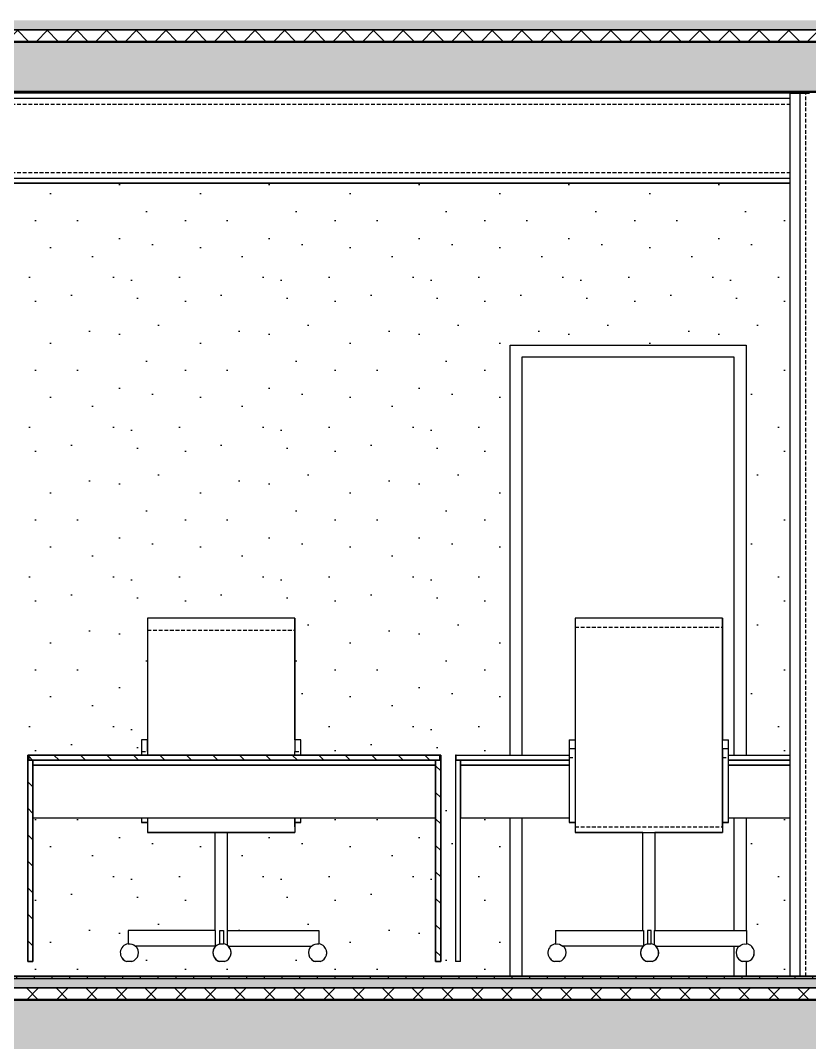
# Model space of a CAD drawing. Header units: millimetres. Extents: x -100 to 224448, y 0 to 22177.
# Drawn here: x 77368 to 80044, y 10125 to 13592 of the extents above; entities that cross this region are included whole.
import ezdxf

# ---------------------------------------------------------------- set-up
doc = ezdxf.new("R2010")
doc.units = ezdxf.units.MM
doc.linetypes.add('DASHED', pattern=[19.05, 12.7, -6.35])
doc.layers.get('0').update_dxf_attribs({"true_color": 0xdfdfdf})
for name, color, linetype in [('Background_0', 7, 'Continuous'), ('Background_DOOR_FRAME', 253, 'Continuous'), ('Boundary_0', 7, 'Continuous'), ('Boundary_Floor_ Ceramic Tiles', 7, 'Continuous'), ('Boundary_Insulation_ Extruded Polystyrene', 42, 'Continuous'), ('Boundary_Screed', 7, 'Continuous'), ('Elevation_Plaster_ Cement', 7, 'Continuous'), ('Fill_0', 7, 'Continuous'), ('Fill_Concrete_ Reinforced', 85, 'Continuous'), ('Fill_Floor_ Ceramic Tiles', 251, 'Continuous'), ('Fill_Insulation_ Extruded Polystyrene', 42, 'Continuous'), ('Fill_Screed', 251, 'Continuous'), ('Viewport border', 7, 'Continuous')]:
    doc.layers.add(name, color=color, linetype=linetype)
for name, color, linetype, lineweight in [('Background_Concrete_ Reinforced', 7, 'Continuous', 9), ('Background_Floor_ Ceramic Tiles', 7, 'Continuous', 9), ('Background_Insulation_ Extruded Polystyrene', 7, 'Continuous', 9), ('Background_Plaster_ Cement', 7, 'Continuous', 9), ('Background_Screed', 7, 'Continuous', 9), ('Boundary_Concrete_ Reinforced', 99, 'Continuous', 50)]:
    doc.layers.add(name, color=color, linetype=linetype, lineweight=lineweight)
doc.layers.add('BIM_ROOM_LINES', color=7, linetype='Continuous', plot=False)
pattern_1 = [(45, (-5595.9, -5200), (-44.9013, 44.9013), [])]
pattern_2 = [(15, (-5595.9, -5200), (915.6406, 508.3053), [-127, 0, -381, 0]), (15, (-5599.19, -5187.73), (915.6406, 508.3053), [-50.8, 0, -177.8, 0, -91.44, 0, -381, 0]), (15, (-5602.47, -5175.47), (915.6406, 508.3053), [-25.4, 0, -127, 0, -127, 0, -279.4, 0, -91.44, 0]), (15, (-5605.76, -5163.2), (915.6406, 508.3053), [-91.44, 0, -406.4, 0]), (15, (-5609.05, -5150.93), (915.6406, 508.3053), [-304.8, 0, -304.8, 0]), (15, (-5612.34, -5138.66), (915.6406, 508.3053), [-431.8, 0]), (15, (-5615.62, -5126.4), (915.6406, 508.3053), [-127, 0, -558.8, 0]), (15, (-5618.9, -5114.13), (915.6406, 508.3053), [-177.8, 0, -101.6, 0]), (15, (-5622.2, -5101.86), (915.6406, 508.3053), [-254, 0]), (15, (-5628.77, -5077.33), (915.6406, 508.3053), [-35.56, 0, -381, 0, -228.6, 0]), (15, (-5632.06, -5065.06), (915.6406, 508.3053), [-50.8, 0, -5.08, 0, -127, 0]), (15, (-5635.34, -5052.8), (915.6406, 508.3053), [-25.4, 0, -330.2, 0, -381, 0]), (15, (-5638.63, -5040.53), (915.6406, 508.3053), [-254, 0]), (15, (-5641.92, -5028.26), (915.6406, 508.3053), [-127, 0, -533.4, 0]), (15, (-5648.5, -5003.72), (915.6406, 508.3053), [-609.6, 0]), (15, (-5651.78, -4991.46), (915.6406, 508.3053), [-127, 0, -10.16, 0, -177.8, 0]), (15, (-5655.07, -4979.2), (915.6406, 508.3053), [-35.56, 0, -254, 0, -101.6, 0, -177.8, 0, -203.2, 0]), (15, (-5658.35, -4966.92), (915.6406, 508.3053), [-76.2, 0, -101.6, 0, -254, 0, -10.16, 0, -127, 0]), (15, (-5661.64, -4954.65), (915.6406, 508.3053), [-254, 0])]
pattern_3 = [(45, (-5595.9, -5200), (-50.28943, 50.28943), []), (135, (-5595.9, -5200), (-50.28943, -50.28943), [])]
pattern_4 = [(15, (-5595.9, -5200), (287.368, 497.736), [50.8, -355.6]), (105, (-5595.9, -5200), (-497.736, 287.368), [50.8, -355.6]), (150, (-5546.83, -5186.85), (-392.5523, -105.184), [71.842, -502.8944]), (15, (-5606, -4966.04), (287.368, 497.736), [50.8, -355.6]), (60, (-5574.9, -4984), (-105.184, 392.5523), [35.921, -538.8154]), (150, (-5574.9, -4984), (-392.5523, -105.184), [35.921, -538.8154]), (15, (-5485.1, -4828.46), (287.368, 497.736), [71.842, -334.558]), (60, (-5485.1, -4828.46), (-105.184, 392.5523), [50.8, -523.9364]), (150, (-5415.7, -4809.87), (-392.5523, -105.184), [50.8, -523.9364]), (105, (-5352.3, -5029.55), (-497.736, 287.368), [50.8, -355.6]), (60, (-5352.32, -5029.55), (-105.184, 392.5523), [35.921, -538.8154]), (150, (-5334.36, -4998.44), (-392.5523, -105.184), [35.921, -538.8154]), (15, (-5573.13, -5088.7), (287.368, 497.736), [25.4, -340.36]), (15, (-5305, -4911.7), (287.368, 497.736), [25.4, -340.36]), (105, (-5440.83, -4895.5), (-497.736, 287.368), [25.4, -340.36]), (150, (-5332.6, -5103.15), (-392.5523, -105.184), [35.921, -538.8154]), (150, (-5576.65, -4879.3), (-392.5523, -105.184), [35.921, -538.8154]), (60, (-5446.4, -5021.9), (-105.184, 392.5523), [35.921, -538.8154]), (105, (-5474.1, -5114.77), (-497.736, 287.368), [6.35, -400.05]), (105, (-5500.1, -4944.24), (-497.736, 287.368), [6.35, -400.05]), (105, (-5334.15, -4827.46), (-497.736, 287.368), [6.35, -400.05]), (105, (-5272.14, -5034.36), (-497.736, 287.368), [6.35, -400.05])]

# ---------------------------------------------------------------- blocks, each defined once
blk = doc.blocks.new("AA'__section__..%5CMainBuilding.dwg", base_point=(4426.8, -9050, 0))
at = {"layer": 'Elevation_Plaster_ Cement'}
h = blk.add_hatch(dxfattribs=at)
h.set_pattern_fill('DOTS2', color=256, scale=20, style=0)
h.paths.add_polyline_path([(6144.9, 4295), (6159.7, 4295), (6165.9, 4295), (6197.9, 4295), (10895.9, 4295), (10895.9, 4300), (6212.9, 4300), (6197.9, 4300), (6180.9, 4300), (6174.7, 4300), (6165.9, 4300), (6159.9, 4300), (6159.7, 4300), (6144.9, 4300), (5995.9, 4300), (5981.1, 4300), (5980.9, 4300), (5974.9, 4300), (5966.1, 4300), (5959.9, 4300), (5942.9, 4300), (5927.9, 4300), (5927.9, 4295), (5959.9, 4295), (5966.1, 4295), (5980.9, 4295), (5993.4, 4295), (6132.4, 4295)])
h = blk.add_hatch(dxfattribs=at)
h.set_pattern_fill('DOTS2', color=256, scale=20, style=0)
h.paths.add_polyline_path([(11112.9, 4295), (11127.7, 4295), (11129.6, 4295), (11141.6, 4295), (11146.9, 4295), (11165.9, 4295), (20835.9, 4295), (20867.9, 4295), (20874, 4295), (20888.9, 4295), (20901.4, 4295), (21040.4, 4295), (21052.9, 4295), (21067.7, 4295), (21073.9, 4295), (21105.9, 4295), (21105.9, 4300), (21088.9, 4300), (21073.9, 4300), (21067.7, 4300), (21052.9, 4300), (20903.9, 4300), (20888.9, 4300), (20882.9, 4300), (20874, 4300), (20867.9, 4300), (20850.9, 4300), (20835.9, 4300), (18030.9, 4300), (17910.9, 4300), (14160.9, 4300), (11180.9, 4300), (11148.9, 4300), (11129.6, 4300), (11127.7, 4300), (11112.9, 4300), (10963.9, 4300), (10948.9, 4300), (10942.9, 4300), (10934.1, 4300), (10927.9, 4300), (10910.9, 4300), (10895.9, 4300), (10895.9, 4295), (10927.9, 4295), (10934.1, 4295), (10948.9, 4295), (10961.4, 4295), (11100.4, 4295)])
h = blk.add_hatch(dxfattribs=at)
h.set_pattern_fill('DOTS2', color=256, scale=20, style=0)
h.paths.add_polyline_path([(10745.9, 3440), (10745.9, 2050), (10895.9, 2050), (10895.9, 3990), (6212.9, 3990), (6212.9, 1300), (9945.9, 1300), (9945.9, 1836), (9777.5, 1836), (9777.5, 1350), (9760.5, 1350), (9760.5, 2050), (9763.5, 2050), (9945.9, 2050), (9945.9, 3440)])
h.paths.add_polyline_path([(8327.5, 1350), (8310.5, 1350), (8310.5, 2050), (8313.5, 2050), (8696.4, 2050), (8696.4, 2061.9), (8696.4, 2090.2), (8696.4, 2101.9), (8716.4, 2101.9), (8716.4, 2474.1), (8716.4, 2502.4), (8716.4, 2514.1), (9216.4, 2514.1), (9216.4, 2505.3), (9216.4, 2502.4), (9216.4, 2484.1), (9216.4, 2474.1), (9216.4, 2101.9), (9236.4, 2101.9), (9236.4, 2090.2), (9236.4, 2071.9), (9236.4, 2063.1), (9236.4, 2061.9), (9236.4, 2050), (9707.5, 2050), (9710.5, 2050), (9710.5, 1350), (9693.5, 1350), (9693.5, 1836), (9236.4, 1836), (9236.4, 1821.2), (9216.4, 1821.2), (9216.4, 1806.9), (9216.4, 1792.8), (9216.4, 1786.9), (8986.9, 1786.9), (8986.9, 1455.4), (9297.8, 1455.4), (9297.8, 1410, -0.168014), (9315.7, 1400.7, -0.191533), (9324.1, 1379.5, -0.331659), (9302.1, 1350), (9284.5, 1350, -0.131778), (9270.9, 1358.4, -0.414557), (9272.2, 1401.9), (8990.1, 1401.9, -0.006298), (8990.7, 1401.4, -0.008243), (8991.4, 1400.7, -0.191527), (8999.8, 1379.5, -0.331657), (8977.8, 1350), (8969, 1350), (8960.2, 1350, -0.131769), (8946.6, 1358.4, -0.414572), (8947.9, 1401.9), (8946.2, 1401.9), (8945.9, 1401.9), (8676, 1401.9, -0.206646), (8685.7, 1379.5, -0.331656), (8663.7, 1350), (8646.1, 1350, -0.131779), (8632.5, 1358.4, -0.606131), (8650.3, 1410), (8650.3, 1455.4), (8945.9, 1455.4), (8945.9, 1786.9), (8716.4, 1786.9), (8716.4, 1821.2), (8696.4, 1821.2), (8696.4, 1836), (8327.5, 1836)], flags=16)
h.paths.add_polyline_path([(6877.5, 1350), (6860.5, 1350), (6860.5, 2050), (6863.5, 2050), (7246.4, 2050), (7246.4, 2061.9), (7246.4, 2090.2), (7246.4, 2101.9), (7266.4, 2101.9), (7266.4, 2474.1), (7266.4, 2502.4), (7266.4, 2514.1), (7766.4, 2514.1), (7766.4, 2505.3), (7766.4, 2502.4), (7766.4, 2484.1), (7766.4, 2474.1), (7766.4, 2101.9), (7786.4, 2101.9), (7786.4, 2090.2), (7786.4, 2071.9), (7786.4, 2063.1), (7786.4, 2061.9), (7786.4, 2050), (8257.5, 2050), (8260.5, 2050), (8260.5, 1350), (8243.5, 1350), (8243.5, 1836), (7786.4, 1836), (7786.4, 1821.2), (7766.4, 1821.2), (7766.4, 1806.9), (7766.4, 1792.8), (7766.4, 1786.9), (7536.9, 1786.9), (7536.9, 1455.4), (7847.8, 1455.4), (7847.8, 1410, -0.168014), (7865.7, 1400.7, -0.191533), (7874.1, 1379.5, -0.331659), (7852.1, 1350), (7834.5, 1350, -0.131778), (7820.9, 1358.4, -0.414557), (7822.2, 1401.9), (7540.1, 1401.9, -0.006298), (7540.7, 1401.4, -0.008243), (7541.4, 1400.7, -0.191527), (7549.8, 1379.5, -0.331657), (7527.8, 1350), (7519, 1350), (7510.2, 1350, -0.131769), (7496.6, 1358.4, -0.414572), (7497.9, 1401.9), (7496.2, 1401.9), (7495.9, 1401.9), (7226, 1401.9, -0.206646), (7235.7, 1379.5, -0.331656), (7213.7, 1350), (7196.1, 1350, -0.131779), (7182.5, 1358.4, -0.606131), (7200.3, 1410), (7200.3, 1455.4), (7495.9, 1455.4), (7495.9, 1786.9), (7266.4, 1786.9), (7266.4, 1821.2), (7246.4, 1821.2), (7246.4, 1836), (6877.5, 1836)], flags=16)
h = blk.add_hatch(dxfattribs=at)
h.set_pattern_fill('DOTS2', color=256, scale=20, style=0)
h.paths.add_polyline_path([(10745.9, 1350), (10745.9, 1300), (10895.9, 1300), (10895.9, 1836), (10745.9, 1836), (10745.9, 1455.4), (10747.8, 1455.4), (10747.8, 1410, -0.168006), (10765.7, 1400.7, -0.191533), (10774.1, 1379.5, -0.331659), (10752.1, 1350)])
at = {"layer": 'Fill_0', "extrusion": (-6.01407e-17, -5.02509e-18, -1)}
h = blk.add_hatch(dxfattribs=at)
h.set_pattern_fill('ANSI31', color=256, scale=20, style=0)
h.set_pattern_definition(pattern_1)
h.paths.add_polyline_path([(-8313.5, 2050), (-8313.5, 2033), (-8327.5, 2033), (-8327.5, 1350), (-8310.5, 1350), (-8310.5, 2050)])
at = {"layer": 'Fill_0', "extrusion": (4.87493e-17, -2.40595e-29, -1)}
h = blk.add_hatch(dxfattribs=at)
h.set_pattern_fill('ANSI31', color=256, scale=20, style=0)
h.set_pattern_definition(pattern_1)
h.paths.add_polyline_path([(-8313.5, 2050), (-9707.5, 2050), (-9707.5, 2033), (-8313.5, 2033)])
at = {"layer": 'Fill_0', "extrusion": (-2.1182e-15, -4.5753e-17, -1)}
h = blk.add_hatch(dxfattribs=at)
h.set_pattern_fill('ANSI31', color=256, scale=20, style=0)
h.set_pattern_definition([(45, (-5595.9, -5200), (-44.9013, 44.9013), [])])
h.paths.add_polyline_path([(-9707.5, 2033), (-9707.5, 2050), (-9710.5, 2050), (-9710.5, 1350), (-9693.5, 1350), (-9693.5, 2033)])
at = {"layer": 'Fill_Concrete_ Reinforced', "extrusion": (1.66128e-17, 2.88827e-15, -1)}
h = blk.add_hatch(dxfattribs=at)
h.set_pattern_fill('CONCRETE1', color=256, scale=20, angle=15, style=0)
h.set_pattern_definition(pattern_4)
h.paths.add_polyline_path([(-26015.9, 4300), (-5775.9, 4300), (-5775.9, 4470), (-5915.9, 4470), (-25875.9, 4470), (-26015.9, 4470)])
h = blk.add_hatch(dxfattribs=at)
h.set_pattern_fill('CONCRETE1', color=256, scale=20, angle=15, style=0)
h.set_pattern_definition(pattern_4)
h.paths.add_polyline_path([(-26015.9, 1050), (-5775.9, 1050), (-5775.9, 1220), (-5915.9, 1220), (-25875.9, 1220), (-26015.9, 1220)])
at = {"layer": 'Fill_Floor_ Ceramic Tiles', "extrusion": (2.10113e-17, -4.02994e-14, -1)}
h = blk.add_hatch(dxfattribs=at)
h.set_pattern_fill('_USER', color=256, scale=60, angle=90, style=0, pattern_type=0)
h.set_pattern_definition([(90, (-5595.9, -5200), (-60, -2e-13), [])])
h.paths.add_polyline_path([(-5915.9, 1300), (-25875.9, 1300), (-25875.9, 1292), (-5915.9, 1292)])
at = {"layer": 'Fill_Insulation_ Extruded Polystyrene', "extrusion": (2.11813e-17, 8.48409e-16, -1)}
h = blk.add_hatch(dxfattribs=at)
h.set_pattern_fill('INSULATION', color=256, scale=20, style=0)
h.set_pattern_definition(pattern_3)
h.paths.add_polyline_path([(-5915.9, 4510), (-25875.9, 4510), (-25875.9, 4470), (-5915.9, 4470)])
h = blk.add_hatch(dxfattribs=at)
h.set_pattern_fill('INSULATION', color=256, scale=20, style=0)
h.set_pattern_definition(pattern_3)
h.paths.add_polyline_path([(-5915.9, 1260), (-25875.9, 1260), (-25875.9, 1220), (-5915.9, 1220)])
at = {"layer": 'Fill_Screed', "extrusion": (2.11813e-17, 1.06051e-15, -1)}
h = blk.add_hatch(dxfattribs=at)
h.set_pattern_fill('SCREED', color=256, scale=20, angle=15, style=0)
h.set_pattern_definition(pattern_2)
h.paths.add_polyline_path([(-5915.9, 4542), (-25875.9, 4542), (-25875.9, 4510), (-5915.9, 4510)])
h = blk.add_hatch(dxfattribs=at)
h.set_pattern_fill('SCREED', color=256, scale=20, angle=15, style=0)
h.set_pattern_definition(pattern_2)
h.paths.add_polyline_path([(-5915.9, 1292), (-25875.9, 1292), (-25875.9, 1260), (-5915.9, 1260)])
at = {"linetype": 'DASHED', "extrusion": (0, 1, 1.06547e-32)}
for p, q in [((10948.9, 1300), (10948.9, 4295)), ((6197.9, 4258.4), (10895.9, 4258.4)), ((6197.9, 4026.6), (10895.9, 4026.6)), ((8716.4, 2474.1), (9216.4, 2474.1)), ((9216.4, 2474.1), (9216.4, 2474.1)), ((10166.4, 2484.1), (10666.4, 2484.1)), ((10666.4, 2474.1), (10666.4, 2474.1)), ((8696.4, 2061.9), (8716.4, 2061.9)), ((9216.4, 2061.9), (9236.4, 2061.9)), ((10146.4, 2041.9), (10166.4, 2041.9)), ((10666.4, 2041.9), (10686.4, 2041.9)), ((10166.4, 1806.9), (10666.4, 1806.9))]:
    blk.add_line(p, q, dxfattribs=at)
blk.add_line((5427.9, 1300), (41613.9, 1300))
blk.add_line((5427.9, 1300), (41613.9, 1300))
blk.add_line((5427.9, 1300), (41613.9, 1300))
at = {"layer": 'Background_0', "extrusion": (0, 1, 1.06547e-32)}
for p, q in [((10927.9, 4300), (10895.9, 4300)), ((10942.9, 4300), (10910.9, 4300)), ((10910.9, 4300), (10910.9, 4300)), ((10934.1, 4300), (10927.9, 4300)), ((10948.9, 4300), (10934.1, 4300)), ((11112.9, 4300), (10948.9, 4300)), ((10895.9, 4295), (6197.9, 4295)), ((6197.9, 4278.3), (10895.9, 4278.3)), ((10895.9, 4295), (10927.9, 4295)), ((10895.9, 1300), (10895.9, 4295)), ((10927.9, 4295), (10934.1, 4295)), ((10927.9, 4295), (10927.9, 1300)), ((10934.1, 4295), (10948.9, 4295)), ((10948.9, 4295), (10961.4, 4295)), ((6197.9, 4006.7), (10895.9, 4006.7)), ((6197.9, 3990), (10895.9, 3990)), ((10895.9, 3990), (6212.9, 3990)), ((8716.4, 2514.1), (8716.4, 2502.4)), ((9216.4, 2514.1), (8716.4, 2514.1)), ((8716.4, 2502.4), (8716.4, 2474.1)), ((9216.4, 2514.1), (9216.4, 2502.4)), ((9216.4, 2505.3), (9216.4, 2514.1)), ((9216.4, 2514.1), (9216.4, 2502.4)), ((9216.4, 2484.1), (9216.4, 2505.3)), ((9216.4, 2502.4), (9216.4, 2474.1)), ((9216.4, 2502.4), (9216.4, 2474.1)), ((10166.4, 2514.1), (10166.4, 2505.3)), ((10666.4, 2514.1), (10166.4, 2514.1)), ((10166.4, 2505.3), (10166.4, 2484.1)), ((10666.4, 2514.1), (10666.4, 2502.4)), ((10666.4, 2505.3), (10666.4, 2514.1)), ((10666.4, 2484.1), (10666.4, 2505.3)), ((10666.4, 2502.4), (10666.4, 2474.1)), ((8716.4, 2474.1), (8716.4, 2050)), ((9216.4, 2101.9), (9216.4, 2484.1)), ((9216.4, 2474.1), (9216.4, 2101.9)), ((9216.4, 2474.1), (9216.4, 2101.9)), ((10166.4, 2484.1), (10166.4, 1806.9)), ((10666.4, 1806.9), (10666.4, 2484.1)), ((10666.4, 2474.1), (10666.4, 2101.9)), ((8696.4, 2101.9), (8696.4, 2090.2)), ((8716.4, 2101.9), (8696.4, 2101.9)), ((8696.4, 2090.2), (8696.4, 2061.9)), ((8716.4, 2090.2), (8716.4, 2101.9)), ((8716.4, 2061.9), (8716.4, 2090.2)), ((9216.4, 2101.9), (9216.4, 2090.2)), ((9236.4, 2101.9), (9216.4, 2101.9)), ((9216.4, 2090.2), (9216.4, 2061.9)), ((9236.4, 2090.2), (9236.4, 2101.9)), ((9236.4, 2090.2), (9236.4, 2101.9)), ((9236.4, 2101.9), (9236.4, 2101.9)), ((9236.4, 2071.9), (9236.4, 2101.9)), ((9236.4, 2061.9), (9236.4, 2090.2)), ((9236.4, 2061.9), (9236.4, 2090.2)), ((10146.4, 2101.9), (10166.4, 2101.9)), ((10146.4, 2101.9), (10146.4, 2071.9)), ((10666.4, 2101.9), (10686.4, 2101.9)), ((10666.4, 2071.9), (10666.4, 2101.9)), ((10686.4, 2090.2), (10686.4, 2101.9)), ((10686.4, 2101.9), (10686.4, 2101.9)), ((10686.4, 2071.9), (10686.4, 2101.9)), ((10686.4, 2061.9), (10686.4, 2090.2)), ((8313.5, 2050), (8310.5, 2050)), ((8310.5, 2050), (8310.5, 1350)), ((8313.5, 2050), (8313.5, 2033)), ((9707.5, 2050), (8313.5, 2050)), ((8313.5, 2033), (8313.5, 2050)), ((8696.4, 2061.9), (8696.4, 2050)), ((8716.4, 2061.9), (8716.4, 2050)), ((9216.4, 2050), (9216.4, 2061.9)), ((9236.4, 2063.1), (9236.4, 2071.9)), ((9236.4, 2050), (9236.4, 2063.1)), ((9236.4, 2050), (9236.4, 2061.9)), ((9236.4, 2050), (9236.4, 2061.9)), ((9707.5, 2050), (9707.5, 2033)), ((9710.5, 2050), (9707.5, 2050)), ((9707.5, 2033), (9707.5, 2050)), ((9710.5, 1350), (9710.5, 2050)), ((9710.5, 1350), (9710.5, 2050)), ((9710.5, 2050), (9710.5, 2050)), ((9710.5, 1350), (9710.5, 2050)), ((9710.5, 1350), (9710.5, 2050)), ((9760.5, 2050), (9760.5, 1350)), ((9763.5, 2050), (9760.5, 2050)), ((9763.5, 2050), (10146.4, 2050)), ((9763.5, 2033), (9763.5, 2050)), ((10146.4, 2071.9), (10146.4, 2063.1)), ((10146.4, 2071.9), (10166.4, 2071.9)), ((10146.4, 2063.1), (10146.4, 2041.9)), ((10666.4, 2071.9), (10666.4, 2063.1)), ((10666.4, 2071.9), (10686.4, 2071.9)), ((10666.4, 2063.1), (10666.4, 2041.9)), ((10686.4, 2063.1), (10686.4, 2071.9)), ((10686.4, 2041.9), (10686.4, 2063.1)), ((10686.4, 2050), (10686.4, 2061.9)), ((10686.4, 2050), (10895.9, 2050)), ((8327.5, 2033), (8313.5, 2033)), ((8313.5, 2033), (9707.5, 2033)), ((8327.5, 1350), (8327.5, 2033)), ((8327.5, 1350), (8327.5, 2033)), ((9693.5, 2033), (8327.5, 2033)), ((8327.5, 2033), (8327.5, 2016)), ((8327.5, 2033), (9693.5, 2033)), ((8327.5, 2016), (8327.5, 1836)), ((8327.5, 2016), (9693.5, 2016)), ((9693.5, 2016), (8327.5, 2016)), ((9693.5, 2033), (9693.5, 1350)), ((9707.5, 2033), (9693.5, 2033)), ((9763.5, 2033), (10146.4, 2033)), ((9777.5, 2033), (9763.5, 2033)), ((10146.4, 2033), (9777.5, 2033)), ((9777.5, 1350), (9777.5, 2033)), ((9777.5, 2033), (9777.5, 2016)), ((9777.5, 2016), (10146.4, 2016)), ((10146.4, 2016), (9777.5, 2016)), ((9777.5, 2016), (9777.5, 1836)), ((10146.4, 2041.9), (10146.4, 1821.2)), ((10666.4, 2041.9), (10666.4, 1821.2)), ((10686.4, 1821.2), (10686.4, 2041.9)), ((10686.4, 2033), (10895.9, 2033)), ((10895.9, 2033), (10686.4, 2033)), ((10686.4, 2016), (10895.9, 2016)), ((10895.9, 2016), (10686.4, 2016)), ((8696.4, 1836), (8327.5, 1836)), ((8696.4, 1836), (8327.5, 1836)), ((9693.5, 1836), (8327.5, 1836)), ((8327.5, 1836), (8327.5, 1836)), ((8327.5, 1350), (8327.5, 1836)), ((8327.5, 1350), (8327.5, 1836)), ((8696.4, 1836), (8696.4, 1821.2)), ((8716.4, 1821.2), (8696.4, 1821.2)), ((8696.4, 1821.2), (8716.4, 1821.2)), ((8716.4, 1821.2), (8696.4, 1821.2)), ((8716.4, 1836), (8716.4, 1786.9)), ((9216.4, 1821.2), (9216.4, 1836)), ((9216.4, 1836), (9216.4, 1786.9)), ((9216.4, 1806.9), (9216.4, 1821.2)), ((9216.4, 1821.2), (9216.4, 1786.9)), ((9216.4, 1821.2), (9236.4, 1821.2)), ((9236.4, 1821.2), (9216.4, 1821.2)), ((9236.4, 1821.2), (9216.4, 1821.2)), ((9216.4, 1806.9), (9216.4, 1792.8)), ((9693.5, 1836), (9236.4, 1836)), ((9693.5, 1836), (9236.4, 1836)), ((9236.4, 1821.2), (9236.4, 1836)), ((9236.4, 1821.2), (9236.4, 1836)), ((9236.4, 1821.2), (9236.4, 1836)), ((10146.4, 1836), (9777.5, 1836)), ((10146.4, 1836), (9777.5, 1836)), ((9777.5, 1350), (9777.5, 1836)), ((10146.4, 1821.2), (10166.4, 1821.2)), ((10166.4, 1821.2), (10146.4, 1821.2)), ((10166.4, 1806.9), (10166.4, 1792.8)), ((10666.4, 1821.2), (10686.4, 1821.2)), ((10666.4, 1821.2), (10666.4, 1786.9)), ((10686.4, 1821.2), (10666.4, 1821.2)), ((10666.4, 1806.9), (10666.4, 1792.8)), ((10895.9, 1836), (10686.4, 1836)), ((10895.9, 1836), (10686.4, 1836)), ((10686.4, 1821.2), (10686.4, 1836)), ((8945.9, 1786.9), (8716.4, 1786.9)), ((8716.4, 1786.9), (8945.9, 1786.9)), ((9216.4, 1786.9), (8716.4, 1786.9)), ((8945.9, 1455.4), (8945.9, 1786.9)), ((8945.9, 1786.9), (8986.9, 1786.9)), ((9216.4, 1786.9), (8986.9, 1786.9)), ((8986.9, 1786.9), (9216.4, 1786.9)), ((8986.9, 1786.9), (8986.9, 1455.4)), ((8986.9, 1786.9), (8986.9, 1455.4)), ((8986.9, 1786.9), (8986.9, 1455.4)), ((9216.4, 1792.8), (9216.4, 1786.9)), ((10166.4, 1792.8), (10166.4, 1786.9)), ((10395.9, 1786.9), (10166.4, 1786.9)), ((10166.4, 1786.9), (10666.4, 1786.9)), ((10395.9, 1455.4), (10395.9, 1786.9)), ((10395.9, 1786.9), (10436.9, 1786.9)), ((10666.4, 1786.9), (10436.9, 1786.9)), ((10436.9, 1786.9), (10436.9, 1455.4)), ((10436.9, 1786.9), (10436.9, 1455.4)), ((10666.4, 1792.8), (10666.4, 1786.9)), ((8650.3, 1455.4), (8650.3, 1409.6)), ((8946.2, 1455.4), (8650.3, 1455.4)), ((8946.2, 1455.4), (8946.2, 1401.9)), ((8961.4, 1409), (8961.4, 1455.4)), ((8961.4, 1455.4), (8974.1, 1455.4)), ((8974.1, 1455.4), (8974.1, 1409.6)), ((8986.6, 1455.4), (8986.6, 1404.8)), ((8986.6, 1455.4), (9297.8, 1455.4)), ((9297.8, 1455.4), (9297.8, 1409.6)), ((9297.8, 1455.4), (9297.8, 1455.4)), ((9297.8, 1455.4), (9297.8, 1410)), ((9297.8, 1455.4), (9297.8, 1410)), ((10100.3, 1455.4), (10398, 1455.4)), ((10100.3, 1455.4), (10100.3, 1409)), ((10398, 1455.4), (10398, 1402)), ((10411.4, 1455.4), (10411.4, 1409)), ((10424.1, 1455.4), (10411.4, 1455.4)), ((10424.1, 1409.6), (10424.1, 1455.4)), ((10434.8, 1455.4), (10747.8, 1455.4)), ((10434.8, 1455.4), (10434.8, 1405.9)), ((10747.8, 1455.4), (10747.8, 1410)), ((10747.8, 1455.4), (10747.8, 1455.4)), ((10747.8, 1455.4), (10747.8, 1409)), ((8946.2, 1401.9), (8675.4, 1401.9)), ((8675.4, 1401.9), (8676, 1401.9)), ((8947.9, 1401.9), (8676, 1401.9)), ((8946.2, 1401.9), (8676, 1401.9)), ((8945.9, 1401.9), (8947.9, 1401.9)), ((8945.9, 1401.9), (8947.9, 1401.9)), ((8945.9, 1401.9), (8947.9, 1401.9)), ((8945.9, 1401.9), (8947.9, 1401.9)), ((8945.9, 1401.9), (8947.9, 1401.9)), ((8974.1, 1409.6), (8974.1, 1409.9)), ((8990.1, 1401.9), (9272.2, 1401.9)), ((8990.1, 1401.9), (9272.8, 1401.9)), ((8990.1, 1401.9), (9272.2, 1401.9)), ((9272.2, 1401.9), (9272.8, 1401.9)), ((9297.8, 1409.6), (9297.8, 1410)), ((10397.9, 1401.9), (10124.6, 1401.9)), ((10124.6, 1401.9), (10126, 1401.9)), ((10396.2, 1401.9), (10126, 1401.9)), ((10395.9, 1401.9), (10397.9, 1401.9)), ((10395.9, 1401.9), (10397.9, 1401.9)), ((10395.9, 1401.9), (10397.9, 1401.9)), ((10424.1, 1409.6), (10424.1, 1409.8)), ((10440.1, 1401.9), (10722.2, 1401.9)), ((10440.1, 1401.9), (10723.6, 1401.9)), ((10722.2, 1401.9), (10723.6, 1401.9)), ((10747.8, 1409), (10747.8, 1410)), ((8327.5, 1350), (8310.5, 1350)), ((8310.5, 1350), (8310.5, 1350)), ((8327.5, 1350), (8310.5, 1350)), ((8327.5, 1350), (8310.5, 1350)), ((8310.5, 1350), (8327.5, 1350)), ((8663.7, 1350), (8646.1, 1350)), ((8663.7, 1350), (8646.1, 1350)), ((8663.7, 1350), (8646.1, 1350)), ((8969, 1350), (8960.2, 1350)), ((8969, 1350), (8960.2, 1350)), ((8969, 1350), (8960.2, 1350)), ((8969, 1350), (8960.2, 1350)), ((8969, 1350), (8960.2, 1350)), ((8969, 1350), (8960.2, 1350)), ((8977.8, 1350), (8969, 1350)), ((8977.8, 1350), (8969, 1350)), ((8977.8, 1350), (8969, 1350)), ((8977.8, 1350), (8969, 1350)), ((8977.8, 1350), (8969, 1350)), ((8977.8, 1350), (8969, 1350)), ((9302.1, 1350), (9284.5, 1350)), ((9302.1, 1350), (9284.5, 1350)), ((9302.1, 1350), (9284.5, 1350)), ((9693.5, 1350), (9710.5, 1350)), ((9693.5, 1350), (9693.5, 1350)), ((9693.5, 1350), (9710.5, 1350)), ((9693.5, 1350), (9710.5, 1350)), ((9693.5, 1350), (9710.5, 1350)), ((9777.5, 1350), (9760.5, 1350)), ((9777.5, 1350), (9760.5, 1350)), ((10113.7, 1350), (10096.1, 1350)), ((10113.7, 1350), (10096.1, 1350)), ((10419, 1350), (10410.2, 1350)), ((10419, 1350), (10410.2, 1350)), ((10419, 1350), (10410.2, 1350)), ((10419, 1350), (10410.2, 1350)), ((10427.8, 1350), (10419, 1350)), ((10427.8, 1350), (10419, 1350)), ((10427.8, 1350), (10419, 1350)), ((10427.8, 1350), (10419, 1350)), ((10752.1, 1350), (10734.5, 1350)), ((10752.1, 1350), (10734.5, 1350))]:
    blk.add_line(p, q, dxfattribs=at)
at = {"layer": 'Background_0'}
for centre, start, end in [((8654.9, 1379.5), 98.4809, 253.3948), ((8654.9, 1379.5), 286.6064, 46.7025), ((8654.9, 1379.5), 286.6064, 46.7025), ((8654.9, 1379.5), 286.6064, 46.7025), ((8969, 1379.5), 104.2703, 253.3945), ((8969, 1379.5), 133.2981, 253.3945), ((8969, 1379.5), 133.2934, 253.3945), ((8969, 1379.5), 286.6062, 80.5177), ((8969, 1379.5), 286.6062, 45.2587), ((8969, 1379.5), 286.6062, 43.3696), ((8969, 1379.5), 286.6062, 43.3705), ((8969, 1379.5), 286.6062, 43.3699), ((8969, 1379.5), 286.6062, 43.3696), ((9293.3, 1379.5), 133.2985, 253.394), ((9293.3, 1379.5), 286.6057, 81.5187), ((9293.3, 1379.5), 286.6057, 43.3708), ((9293.3, 1379.5), 286.6057, 43.369), ((10104.9, 1379.5), 98.4809, 253.3948), ((10104.9, 1379.5), 286.6064, 46.7025), ((10104.9, 1379.5), 286.6064, 46.7025), ((10419, 1379.5), 104.2703, 253.3945), ((10419, 1379.5), 133.2934, 253.3945), ((10419, 1379.5), 286.6062, 80.5177), ((10419, 1379.5), 286.6062, 45.9112), ((10419, 1379.5), 286.6062, 43.3696), ((10419, 1379.5), 286.6062, 43.3705), ((10743.3, 1379.5), 133.2985, 253.394), ((10743.3, 1379.5), 286.6057, 81.5187), ((10743.3, 1379.5), 286.6057, 43.3708), ((8654.9, 1379.5), 223.3663, 253.3948), ((8654.9, 1379.5), 223.3668, 253.3948), ((8969, 1379.5), 223.3682, 253.3945), ((8969, 1379.5), 223.3683, 253.3945), ((8969, 1379.5), 223.3682, 253.3945), ((9293.3, 1379.5), 223.3657, 253.394), ((9293.3, 1379.5), 223.3675, 253.394), ((10104.9, 1379.5), 223.3663, 253.3948), ((10419, 1379.5), 223.3682, 253.3945), ((10419, 1379.5), 223.3682, 253.3945), ((10743.3, 1379.5), 223.3657, 253.394)]:
    blk.add_arc(centre, 30.8, start, end, dxfattribs=at)
at = {"layer": 'Background_0', "extrusion": (2.73546e-15, 4.07942e-16, -1)}
for centre, start, end in [((-8654.9, 1379.5), 81.4007, 132.4489), ((-9293.3, 1379.5), 47.5511, 98.5993)]:
    blk.add_arc(centre, 30.4, start, end, dxfattribs=at)
at = {"layer": 'Background_0', "extrusion": (2.79669e-15, 4.07942e-16, -1)}
blk.add_arc((-8969, 1379.5), 30.5, 75.5688, 99.5879, dxfattribs=at)
at = {"layer": 'Background_0', "extrusion": (-5.15391e-17, 4.07942e-16, -1)}
for centre, start, end in [((-10104.9, 1379.5), 81.2469, 131.3255), ((-10743.3, 1379.5), 48.6745, 98.7531)]:
    blk.add_arc(centre, 29.9, start, end, dxfattribs=at)
at = {"layer": 'Background_0', "extrusion": (-1.12771e-16, 4.07942e-16, -1)}
blk.add_arc((-10419, 1379.5), 30.5, 75.5688, 99.5879, dxfattribs=at)
at = {"layer": 'Background_Concrete_ Reinforced', "extrusion": (0, 1, 1.06547e-32)}
for p, q in [((25875.9, 4470), (5915.9, 4470)), ((5775.9, 4300), (26015.9, 4300)), ((25875.9, 1220), (5915.9, 1220))]:
    blk.add_line(p, q, dxfattribs=at)
at = {"layer": 'Background_DOOR_FRAME', "extrusion": (0, 1, 1.06547e-32)}
for p, q in [((9945.9, 2050), (9945.9, 3440)), ((9945.9, 3440), (10745.9, 3440)), ((10745.9, 3440), (10745.9, 2050)), ((9985.9, 3400), (9985.9, 2050)), ((10705.9, 3400), (9985.9, 3400)), ((10705.9, 2050), (10705.9, 3400)), ((9945.9, 1300), (9945.9, 1836)), ((9985.9, 1836), (9985.9, 1300)), ((10705.9, 1455.4), (10705.9, 1836)), ((10745.9, 1836), (10745.9, 1455.4)), ((10705.9, 1300), (10705.9, 1401.9)), ((10745.9, 1350), (10745.9, 1300))]:
    blk.add_line(p, q, dxfattribs=at)
at = {"layer": 'Background_Floor_ Ceramic Tiles', "extrusion": (0, 1, 1.06547e-32)}
for p, q in [((25875.9, 1300), (5915.9, 1300)), ((5915.9, 1292), (25875.9, 1292))]:
    blk.add_line(p, q, dxfattribs=at)
at = {"layer": 'Background_Insulation_ Extruded Polystyrene', "extrusion": (0, 1, 1.06547e-32)}
for p, q in [((25875.9, 4510), (5915.9, 4510)), ((5915.9, 4470), (25875.9, 4470)), ((25875.9, 1260), (5915.9, 1260)), ((5915.9, 1220), (25875.9, 1220))]:
    blk.add_line(p, q, dxfattribs=at)
at = {"layer": 'Background_Plaster_ Cement', "extrusion": (0, 1, 1.06547e-32)}
for p, q in [((10895.9, 4300), (5927.9, 4300)), ((21105.9, 4300), (10895.9, 4300)), ((10895.9, 4300), (10895.9, 4295)), ((10895.9, 4295), (10895.9, 4300)), ((9945.9, 3440), (9945.9, 2050)), ((10745.9, 3440), (9945.9, 3440)), ((10745.9, 2050), (10745.9, 3440)), ((9945.9, 1836), (9945.9, 1300)), ((10745.9, 1455.4), (10745.9, 1836)), ((10745.9, 1300), (10745.9, 1350))]:
    blk.add_line(p, q, dxfattribs=at)
at = {"layer": 'Background_Screed', "extrusion": (0, 1, 1.06547e-32)}
for p, q in [((5915.9, 4510), (25875.9, 4510)), ((25875.9, 1292), (5915.9, 1292)), ((5915.9, 1260), (25875.9, 1260))]:
    blk.add_line(p, q, dxfattribs=at)
at = {"layer": 'BIM_ROOM_LINES', "extrusion": (0, 1, 1.06547e-32)}
for p, q in [((5927.9, 4300), (10895.9, 4300)), ((5927.9, 4300), (25863.9, 4300)), ((10895.9, 4300), (21105.9, 4300)), ((10895.9, 4295), (10895.9, 4300)), ((25863.9, 1300), (5927.9, 1300))]:
    blk.add_line(p, q, dxfattribs=at)
at = {"layer": 'Boundary_0', "extrusion": (0, 1, 1.06547e-32)}
for p, q in [((8310.5, 1350), (8310.5, 2050)), ((8310.5, 2050), (8313.5, 2050)), ((8313.5, 2050), (9707.5, 2050)), ((8313.5, 2033), (8313.5, 2050)), ((8313.5, 2050), (8313.5, 2033)), ((9707.5, 2050), (9707.5, 2033)), ((9707.5, 2033), (9707.5, 2050)), ((9707.5, 2050), (9710.5, 2050)), ((9710.5, 2050), (9710.5, 1350)), ((9707.5, 2033), (8313.5, 2033)), ((8313.5, 2033), (8327.5, 2033)), ((8327.5, 2033), (8327.5, 1350)), ((9693.5, 1350), (9693.5, 2033)), ((9693.5, 2033), (9707.5, 2033)), ((8327.5, 1350), (8310.5, 1350)), ((9710.5, 1350), (9693.5, 1350))]:
    blk.add_line(p, q, dxfattribs=at)
at = {"layer": 'Boundary_Concrete_ Reinforced', "extrusion": (0, 1, 1.06547e-32)}
for p, q in [((5915.9, 4470), (25875.9, 4470)), ((26015.9, 4300), (5775.9, 4300)), ((5915.9, 1220), (25875.9, 1220))]:
    blk.add_line(p, q, dxfattribs=at)
at = {"layer": 'Boundary_Floor_ Ceramic Tiles', "extrusion": (0, 1, 1.06547e-32)}
for p, q in [((5915.9, 1300), (25875.9, 1300)), ((25875.9, 1292), (5915.9, 1292))]:
    blk.add_line(p, q, dxfattribs=at)
at = {"layer": 'Boundary_Insulation_ Extruded Polystyrene', "extrusion": (0, 1, 1.06547e-32)}
for p, q in [((5915.9, 4510), (25875.9, 4510)), ((25875.9, 4470), (5915.9, 4470)), ((5915.9, 1260), (25875.9, 1260)), ((25875.9, 1220), (5915.9, 1220))]:
    blk.add_line(p, q, dxfattribs=at)
at = {"layer": 'Boundary_Screed', "extrusion": (0, 1, 1.06547e-32)}
for p, q in [((25875.9, 4510), (5915.9, 4510)), ((5915.9, 1292), (25875.9, 1292)), ((25875.9, 1260), (5915.9, 1260))]:
    blk.add_line(p, q, dxfattribs=at)

msp = doc.modelspace()

# ---------------------------------------------------------------- block references
at = {"layer": 'Viewport border'}
msp.add_blockref("AA'__section__..%5CMainBuilding.dwg", (73509.6, 0), dxfattribs=at)

doc.saveas('drawing.dxf')
